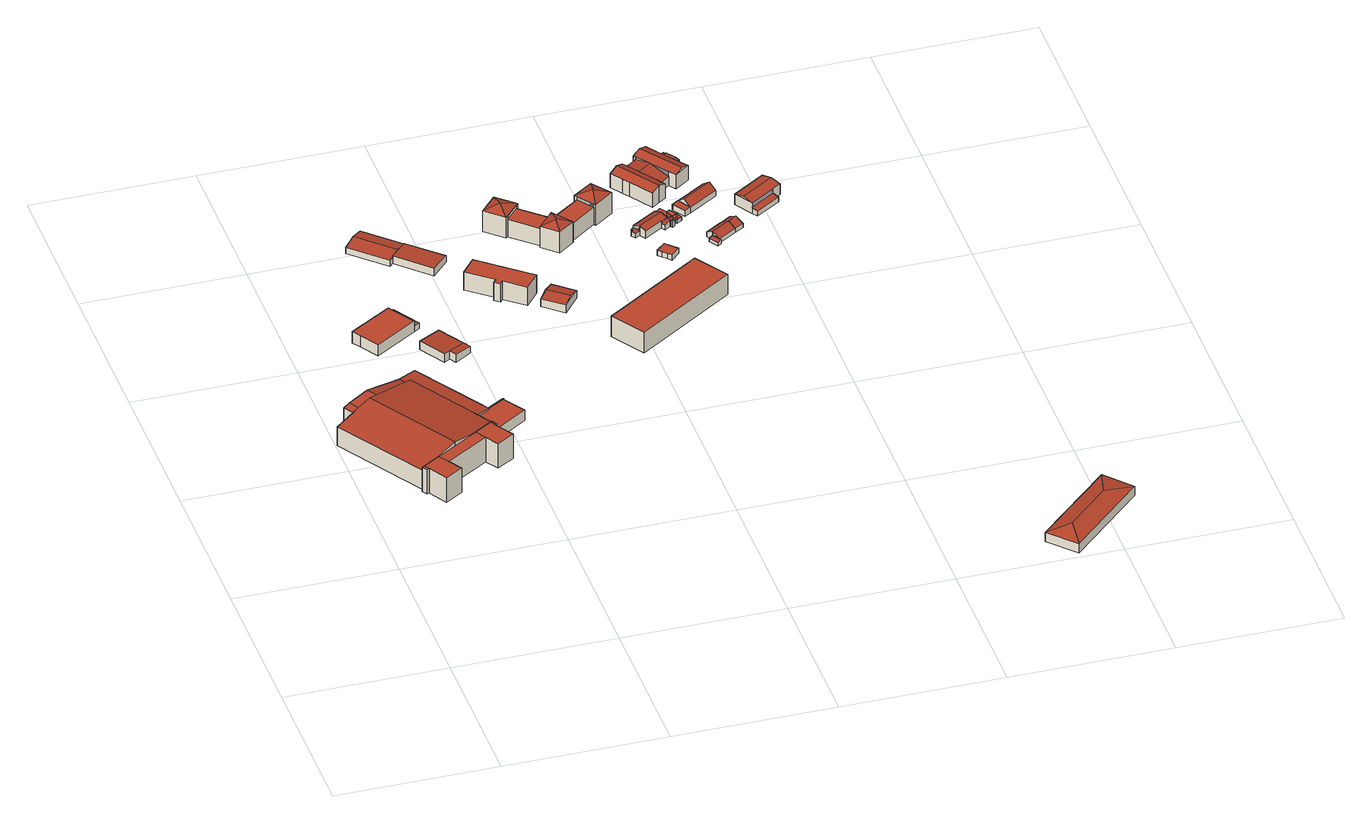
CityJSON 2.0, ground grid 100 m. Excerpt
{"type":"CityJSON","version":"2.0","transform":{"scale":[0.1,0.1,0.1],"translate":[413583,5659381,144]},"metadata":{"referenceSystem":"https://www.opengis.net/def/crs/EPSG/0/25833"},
"CityObjects":{
"building1":{"type":"Building","attributes":{"Gemeindeschluessel":14612000,"Geometrietyp2DReferenz":"3000","function":"31001_2000","roofType":"9999"},"children":["building1-1","building1-2","building1-3"]},
"building1-1":{"type":"BuildingPart","attributes":{"Dachtyp_tdc":"tdcCutGableRoof","Dachneigung":14.9,"QualitaetDacherkennung":26,"Geometrietyp2DReferenz":"3000","measuredHeight":15.93,"roofType":"9999"},"parents":["building1"],"geometry":[{"type":"MultiSurface","lod":"2","boundaries":[[[0,1,2,3]],[[1,4,5,2]],[[1,0,6,7]],[[4,1,7,8]],[[9,4,8,10]],[[8,7,6,11,10]],[[3,2,5,12,13]]],"semantics":{"surfaces":[{"type":"WallSurface"},{"type":"RoofSurface"},{"type":"GroundSurface"}],"values":[0,0,1,0,1,1,2]}}]},
"building1-2":{"type":"BuildingPart","attributes":{"Dachtyp_tdc":"tdcPolyFlatRoof","Dachneigung":5.36,"QualitaetDacherkennung":70,"Geometrietyp2DReferenz":"3000","measuredHeight":8.85,"roofType":"2100"},"parents":["building1"],"geometry":[{"type":"MultiSurface","lod":"2","boundaries":[[[14,15,16,5,4]],[[15,17,18,16]],[[17,19,20,18]],[[19,21,22,20]],[[21,23,24,22]],[[21,19,17,15,14,25,23]],[[24,12,5,16,18,20,22]]],"semantics":{"surfaces":[{"type":"WallSurface"},{"type":"RoofSurface"},{"type":"GroundSurface"}],"values":[0,0,0,0,0,1,2]}}]},
"building1-3":{"type":"BuildingPart","attributes":{"Dachtyp_tdc":"tdcGableRoof","Dachneigung":10.1,"QualitaetDacherkennung":21,"Geometrietyp2DReferenz":"3000","measuredHeight":17.96,"roofType":"3100"},"parents":["building1"],"geometry":[{"type":"MultiSurface","lod":"2","boundaries":[[[26,27,28,29]],[[27,30,31,28]],[[30,32,33,31]],[[32,34,35,33]],[[34,36,37,35]],[[36,38,0,3,37]],[[39,26,29,24,23]],[[40,38,36,34,32]],[[32,30,27,26,39,41,40]],[[29,28,31,33,35,37,3,13,12,24]]],"semantics":{"surfaces":[{"type":"WallSurface"},{"type":"RoofSurface"},{"type":"GroundSurface"}],"values":[0,0,0,0,0,0,0,1,1,2]}}]},
"building2":{"type":"Building","attributes":{"Gemeindeschluessel":14612000,"Geometrietyp2DReferenz":"3000","function":"31001_2000","roofType":"9999"},"children":["building2-1","building2-2","building2-3","building2-4","building2-5"]},
"building2-1":{"type":"BuildingPart","attributes":{"Dachtyp_tdc":"tdcPolyFlatRoof","Dachneigung":0,"QualitaetDacherkennung":61,"Geometrietyp2DReferenz":"3000","measuredHeight":16.92,"roofType":"1000"},"parents":["building2"],"geometry":[{"type":"MultiSurface","lod":"2","boundaries":[[[42,43,44,45]],[[43,46,47,44]],[[46,48,49,47]],[[50,42,45,51]],[[50,48,46,43,42]],[[45,44,47,49,51]]],"semantics":{"surfaces":[{"type":"WallSurface"},{"type":"RoofSurface"},{"type":"GroundSurface"}],"values":[0,0,0,0,1,2]}}]},
"building2-2":{"type":"BuildingPart","attributes":{"Dachtyp_tdc":"tdcPolyFlatRoof","Dachneigung":0,"QualitaetDacherkennung":75,"Geometrietyp2DReferenz":"3000","measuredHeight":16.99,"roofType":"1000"},"parents":["building2"],"geometry":[{"type":"MultiSurface","lod":"2","boundaries":[[[52,53,54,55]],[[56,57,58,59]],[[57,56,52,55]],[[54,53,59,58]]],"semantics":{"surfaces":[{"type":"WallSurface"},{"type":"RoofSurface"},{"type":"GroundSurface"}],"values":[0,0,1,2]}}]},
"building2-3":{"type":"BuildingPart","attributes":{"Dachtyp_tdc":"tdcPolyFlatRoof","Dachneigung":0,"QualitaetDacherkennung":83,"Geometrietyp2DReferenz":"3000","measuredHeight":16.96,"roofType":"1000"},"parents":["building2"],"geometry":[{"type":"MultiSurface","lod":"2","boundaries":[[[60,61,62,63]],[[61,55,54,62]],[[57,64,65,58]],[[60,63,66,67]],[[67,64,57,55,61,60]],[[63,62,54,58,65,66]]],"semantics":{"surfaces":[{"type":"WallSurface"},{"type":"RoofSurface"},{"type":"GroundSurface"}],"values":[0,0,0,0,1,2]}}]},
"building2-4":{"type":"BuildingPart","attributes":{"Dachtyp_tdc":"tdcPolyFlatRoof","Dachneigung":0,"QualitaetDacherkennung":86,"Geometrietyp2DReferenz":"3000","measuredHeight":17,"roofType":"1000"},"parents":["building2"],"geometry":[{"type":"MultiSurface","lod":"2","boundaries":[[[68,69,70,71]],[[69,50,51,70]],[[56,59,49,48]],[[68,71,53,52]],[[52,56,48,50,69,68]],[[71,70,51,49,59,53]]],"semantics":{"surfaces":[{"type":"WallSurface"},{"type":"RoofSurface"},{"type":"GroundSurface"}],"values":[0,0,0,0,1,2]}}]},
"building2-5":{"type":"BuildingPart","attributes":{"Dachtyp_tdc":"tdcPolyFlatRoof","Dachneigung":3.23,"QualitaetDacherkennung":50,"Geometrietyp2DReferenz":"3000","measuredHeight":16.92,"roofType":"2100"},"parents":["building2"],"geometry":[{"type":"MultiSurface","lod":"2","boundaries":[[[64,72,73,65]],[[72,74,75,73]],[[74,67,66,75]],[[67,74,72,64]],[[65,73,75,66]]],"semantics":{"surfaces":[{"type":"WallSurface"},{"type":"RoofSurface"},{"type":"GroundSurface"}],"values":[0,0,0,1,2]}}]},
"building3":{"type":"Building","attributes":{"Dachtyp_tdc":"tdcPolyFlatRoof","Gemeindeschluessel":14612000,"Dachneigung":0,"QualitaetDacherkennung":42,"Geometrietyp2DReferenz":"3000","measuredHeight":7.77,"function":"31001_2000","roofType":"1000"},"geometry":[{"type":"Solid","lod":"2","boundaries":[[[[76,77,78,79]],[[77,80,81,78]],[[80,82,83,81]],[[82,84,85,83]],[[84,86,87,85]],[[86,76,79,87]],[[86,84,82,80,77,76]],[[79,78,81,83,85,87]]]],"semantics":{"surfaces":[{"type":"WallSurface"},{"type":"RoofSurface"},{"type":"GroundSurface"}],"values":[[0,0,0,0,0,0,1,2]]}}]},
"building4":{"type":"Building","attributes":{"Gemeindeschluessel":14612000,"Geometrietyp2DReferenz":"3000","function":"31001_2000","roofType":"9999"},"children":["building4-1","building4-2"]},
"building4-1":{"type":"BuildingPart","attributes":{"Dachtyp_tdc":"tdcFreeFormRoof","Dachneigung":41.58,"QualitaetDacherkennung":9,"Geometrietyp2DReferenz":"3000","measuredHeight":8.05,"roofType":"5000"},"parents":["building4"],"geometry":[{"type":"MultiSurface","lod":"2","boundaries":[[[88,89,90,91]],[[89,92,93,94,90]],[[95,92,89]],[[96,95,89,88]],[[96,88,97]],[[95,96,97,92]],[[98,91,90,94]],[[97,88,91,98,21]]],"semantics":{"surfaces":[{"type":"WallSurface"},{"type":"RoofSurface"},{"type":"GroundSurface"}],"values":[0,0,1,1,1,1,2,0]}}]},
"building4-2":{"type":"BuildingPart","attributes":{"Dachtyp_tdc":"tdcPolyFlatRoof","Dachneigung":0,"QualitaetDacherkennung":32,"Geometrietyp2DReferenz":"3000","measuredHeight":7.36,"roofType":"1000"},"parents":["building4"],"geometry":[{"type":"MultiSurface","lod":"2","boundaries":[[[99,100,101,102]],[[100,103,104,101]],[[103,21,98,104]],[[93,99,102,94]],[[93,21,103,100,99]],[[102,101,104,98,94]]],"semantics":{"surfaces":[{"type":"WallSurface"},{"type":"RoofSurface"},{"type":"GroundSurface"}],"values":[0,0,0,0,1,2]}}]},
"building5":{"type":"Building","attributes":{"Dachtyp_tdc":"tdcPolyFlatRoof","Gemeindeschluessel":14612000,"Dachneigung":0,"QualitaetDacherkennung":39,"Geometrietyp2DReferenz":"3000","measuredHeight":4.13,"function":"31001_2000","roofType":"1000"},"geometry":[{"type":"Solid","lod":"2","boundaries":[[[[105,106,79,107]],[[106,108,85,79]],[[108,109,110,85]],[[109,105,107,110]],[[109,108,106,105]],[[107,79,85,110]]]],"semantics":{"surfaces":[{"type":"WallSurface"},{"type":"RoofSurface"},{"type":"GroundSurface"}],"values":[[0,0,0,0,1,2]]}}]},
"building6":{"type":"Building","attributes":{"Gemeindeschluessel":14612000,"Geometrietyp2DReferenz":"3000","function":"31001_2000","roofType":"9999"},"children":["building6-1","building6-2"]},
"building6-1":{"type":"BuildingPart","attributes":{"Dachtyp_tdc":"tdcPolyFlatRoof","Dachneigung":4.35,"QualitaetDacherkennung":79,"Geometrietyp2DReferenz":"3000","measuredHeight":5.65,"roofType":"2100"},"parents":["building6"],"geometry":[{"type":"MultiSurface","lod":"2","boundaries":[[[111,112,113,114]],[[112,115,116,113]],[[111,114,117,118]],[[118,115,112,111]],[[114,113,116,117]]],"semantics":{"surfaces":[{"type":"WallSurface"},{"type":"RoofSurface"},{"type":"GroundSurface"}],"values":[0,0,0,1,2]}}]},
"building6-2":{"type":"BuildingPart","attributes":{"Dachtyp_tdc":"tdcPolyFlatRoof","Dachneigung":4.36,"QualitaetDacherkennung":69,"Geometrietyp2DReferenz":"3000","measuredHeight":5.96,"roofType":"2100"},"parents":["building6"],"geometry":[{"type":"MultiSurface","lod":"2","boundaries":[[[119,120,121,122]],[[120,118,117,121]],[[115,123,124,116]],[[123,119,122,124]],[[123,115,118,120,119]],[[122,121,117,116,124]]],"semantics":{"surfaces":[{"type":"WallSurface"},{"type":"RoofSurface"},{"type":"GroundSurface"}],"values":[0,0,0,0,1,2]}}]},
"building7":{"type":"Building","attributes":{"Gemeindeschluessel":14612000,"Geometrietyp2DReferenz":"3000","function":"31001_2000","roofType":"9999"},"children":["building7-1","building7-2"]},
"building7-1":{"type":"BuildingPart","attributes":{"Dachtyp_tdc":"tdcPolyFlatRoof","Dachneigung":2.94,"QualitaetDacherkennung":57,"Geometrietyp2DReferenz":"3000","measuredHeight":5.37,"roofType":"2100"},"parents":["building7"],"geometry":[{"type":"MultiSurface","lod":"2","boundaries":[[[125,126,127,128]],[[126,129,130,131,132,127]],[[133,125,128,134,135,136]],[[133,137,138,129,126,125]],[[128,127,132,134]]],"semantics":{"surfaces":[{"type":"WallSurface"},{"type":"RoofSurface"},{"type":"GroundSurface"}],"values":[0,0,0,1,2]}}]},
"building7-2":{"type":"BuildingPart","attributes":{"Dachtyp_tdc":"tdcGableRoof","Dachneigung":10.06,"QualitaetDacherkennung":58,"Geometrietyp2DReferenz":"3000","measuredHeight":5.78,"roofType":"3100"},"parents":["building7"],"geometry":[{"type":"MultiSurface","lod":"2","boundaries":[[[131,139,140,132]],[[139,141,142,140]],[[141,143,144,142]],[[143,135,134,144]],[[145,146,147,137,136]],[[139,130,138,147,146,141]],[[131,130,139]],[[143,145,136,135]],[[141,146,145,143]],[[134,132,140,142,144]]],"semantics":{"surfaces":[{"type":"WallSurface"},{"type":"RoofSurface"},{"type":"GroundSurface"}],"values":[0,0,0,0,1,1,0,0,0,2]}}]},
"building8":{"type":"Building","attributes":{"Dachtyp_tdc":"tdcPolyFlatRoof","Gemeindeschluessel":14612000,"Dachneigung":0,"QualitaetDacherkennung":70,"Geometrietyp2DReferenz":"3000","measuredHeight":12.61,"function":"31001_2000","roofType":"1000"},"geometry":[{"type":"Solid","lod":"2","boundaries":[[[[148,149,150,151]],[[149,152,153,150]],[[152,154,155,153]],[[154,156,157,155]],[[156,158,159,157]],[[158,160,161,159]],[[160,162,163,161]],[[162,164,165,163]],[[164,148,151,165]],[[164,162,160,158,156,154,152,149,148]],[[151,150,153,155,157,159,161,163,165]]]],"semantics":{"surfaces":[{"type":"WallSurface"},{"type":"RoofSurface"},{"type":"GroundSurface"}],"values":[[0,0,0,0,0,0,0,0,0,1,2]]}}]},
"building9":{"type":"Building","attributes":{"Dachtyp_tdc":"tdcGableRoof","Gemeindeschluessel":14612000,"Dachneigung":10.01,"QualitaetDacherkennung":86,"Geometrietyp2DReferenz":"3000","measuredHeight":6.74,"function":"31001_2000","roofType":"3100"},"geometry":[{"type":"Solid","lod":"2","boundaries":[[[[166,167,168,169]],[[167,170,171,168]],[[170,172,173,171]],[[172,166,169,173]],[[170,167,174]],[[166,172,175]],[[167,166,175,174]],[[172,170,174,175]],[[169,168,171,173]]]],"semantics":{"surfaces":[{"type":"WallSurface"},{"type":"RoofSurface"},{"type":"GroundSurface"}],"values":[[0,0,0,0,0,0,1,1,2]]}}]},
"building10":{"type":"Building","attributes":{"Gemeindeschluessel":14612000,"Geometrietyp2DReferenz":"3000","function":"31001_9998","roofType":"9999"},"children":["building10-1","building10-2","building10-3","building10-4","building10-5"]},
"building10-1":{"type":"BuildingPart","attributes":{"Dachtyp_tdc":"tdcTentRoof","Dachneigung":23.01,"QualitaetDacherkennung":78,"Geometrietyp2DReferenz":"3000","measuredHeight":17.53,"roofType":"3500"},"parents":["building10"],"geometry":[{"type":"MultiSurface","lod":"2","boundaries":[[[176,177,178,179]],[[177,180,181,178]],[[180,182,183,184,181]],[[185,186,187,188,189]],[[186,176,179,187]],[[176,186,190]],[[177,176,190]],[[180,177,190]],[[186,185,182,180,190]],[[179,178,181,184,188,187]]],"semantics":{"surfaces":[{"type":"WallSurface"},{"type":"RoofSurface"},{"type":"GroundSurface"}],"values":[0,0,0,0,0,1,1,1,1,2]}}]},
"building10-2":{"type":"BuildingPart","attributes":{"Dachtyp_tdc":"tdcTentRoof","Dachneigung":22.94,"QualitaetDacherkennung":79,"Geometrietyp2DReferenz":"3000","measuredHeight":17.54,"roofType":"3500"},"parents":["building10"],"geometry":[{"type":"MultiSurface","lod":"2","boundaries":[[[191,192,193,194]],[[192,195,196,197,193]],[[198,199,200,201,202]],[[199,203,204,200]],[[203,191,194,204]],[[205,191,206]],[[207,205,206,208,209]],[[203,208,206]],[[195,207,209,198]],[[198,209,208,199]],[[199,208,203]],[[192,205,207,195]],[[191,205,192]],[[194,193,197,201,200,204]],[[191,203,206]]],"semantics":{"surfaces":[{"type":"WallSurface"},{"type":"RoofSurface"},{"type":"GroundSurface"}],"values":[0,0,0,0,0,1,1,1,0,0,0,0,0,2,1]}}]},
"building10-3":{"type":"BuildingPart","attributes":{"Dachtyp_tdc":"tdcPolyFlatRoof","Dachneigung":0,"QualitaetDacherkennung":72,"Geometrietyp2DReferenz":"3000","measuredHeight":11.89,"roofType":"1000"},"parents":["building10"],"geometry":[{"type":"MultiSurface","lod":"2","boundaries":[[[196,210,211,197]],[[210,212,213,211]],[[214,202,201,215]],[[202,214,212,210,196]],[[197,211,213,215,201]]],"semantics":{"surfaces":[{"type":"WallSurface"},{"type":"RoofSurface"},{"type":"GroundSurface"}],"values":[0,0,0,1,2]}}]},
"building10-4":{"type":"BuildingPart","attributes":{"Dachtyp_tdc":"tdcFreeFormRoof","Dachneigung":22.66,"QualitaetDacherkennung":72,"Geometrietyp2DReferenz":"3000","measuredHeight":17.31,"roofType":"5000"},"parents":["building10"],"geometry":[{"type":"MultiSurface","lod":"2","boundaries":[[[216,217,211,213,212]],[[217,218,219,211]],[[218,220,221,219]],[[220,222,221]],[[223,224,225]],[[223,226,227,224]],[[226,228,229,227]],[[228,230,231,229]],[[230,232,215,231]],[[232,214,215]],[[230,228,233]],[[228,226,234,233]],[[226,223,220,218,234]],[[218,217,216,232,230,233,234]],[[213,211,219,221,224,227,229,231,215]]],"semantics":{"surfaces":[{"type":"WallSurface"},{"type":"RoofSurface"},{"type":"GroundSurface"}],"values":[0,0,0,0,0,0,0,0,0,0,1,1,1,1,2]}}]},
"building10-5":{"type":"BuildingPart","attributes":{"Dachtyp_tdc":"tdcPolyFlatRoof","Dachneigung":0,"QualitaetDacherkennung":65,"Geometrietyp2DReferenz":"3000","measuredHeight":11.88,"roofType":"1000"},"parents":["building10"],"geometry":[{"type":"MultiSurface","lod":"2","boundaries":[[[222,189,188,221]],[[183,225,224,184]],[[225,183,189,222]],[[221,188,184,224]]],"semantics":{"surfaces":[{"type":"WallSurface"},{"type":"RoofSurface"},{"type":"GroundSurface"}],"values":[0,0,1,2]}}]},
"building11":{"type":"Building","attributes":{"Gemeindeschluessel":14612000,"Geometrietyp2DReferenz":"3000","function":"31001_2000","roofType":"9999"},"children":["building11-1","building11-2"]},
"building11-1":{"type":"BuildingPart","attributes":{"Dachtyp_tdc":"tdcHipAndGableRoof","Dachneigung":14.13,"QualitaetDacherkennung":20,"Geometrietyp2DReferenz":"3000","measuredHeight":3.03,"roofType":"5000"},"parents":["building11"],"geometry":[{"type":"MultiSurface","lod":"2","boundaries":[[[235,236,237,238]],[[236,239,240,237]],[[239,241,242,240]],[[239,236,243]],[[236,235,244,243]],[[244,241,239,243]],[[245,238,237,240,242]]],"semantics":{"surfaces":[{"type":"WallSurface"},{"type":"RoofSurface"},{"type":"GroundSurface"}],"values":[0,0,0,1,1,1,2]}}]},
"building11-2":{"type":"BuildingPart","attributes":{"Dachtyp_tdc":"tdcPolyFlatRoof","Dachneigung":0,"QualitaetDacherkennung":27,"Geometrietyp2DReferenz":"3000","measuredHeight":14.25,"roofType":"1000"},"parents":["building11"],"geometry":[{"type":"MultiSurface","lod":"2","boundaries":[[[246,247,248,249]],[[247,250,251,248]],[[250,252,238,251]],[[252,235,238]],[[253,242,241]],[[253,254,255,242]],[[254,256,257,255]],[[256,246,249,257]],[[256,254,253,252,250,247,246]],[[249,248,251,238,245,242,255,257]]],"semantics":{"surfaces":[{"type":"WallSurface"},{"type":"RoofSurface"},{"type":"GroundSurface"}],"values":[0,0,0,0,0,0,0,0,1,2]}}]},
"building12":{"type":"Building","attributes":{"Dachtyp_tdc":"tdcPolyFlatRoof","Gemeindeschluessel":14612000,"Dachneigung":0,"QualitaetDacherkennung":77,"Geometrietyp2DReferenz":"3000","measuredHeight":3.69,"function":"31001_2000","roofType":"1000"},"geometry":[{"type":"Solid","lod":"2","boundaries":[[[[258,259,260,261]],[[259,262,263,260]],[[262,264,265,263]],[[264,266,267,265]],[[266,268,269,267]],[[268,258,261,269]],[[268,266,264,262,259,258]],[[261,260,263,265,267,269]]]],"semantics":{"surfaces":[{"type":"WallSurface"},{"type":"RoofSurface"},{"type":"GroundSurface"}],"values":[[0,0,0,0,0,0,1,2]]}}]},
"building13":{"type":"Building","attributes":{"Gemeindeschluessel":14612000,"Geometrietyp2DReferenz":"3000","function":"31001_9998","roofType":"9999"},"children":["building13-1","building13-2","building13-3"]},
"building13-1":{"type":"BuildingPart","attributes":{"Dachtyp_tdc":"tdcGableRoof","Dachneigung":12.28,"QualitaetDacherkennung":59,"Geometrietyp2DReferenz":"3000","measuredHeight":4.39,"roofType":"3100"},"parents":["building13"],"geometry":[{"type":"MultiSurface","lod":"2","boundaries":[[[270,271,272,273]],[[271,274,275,272]],[[274,276,277,275]],[[276,278,279,277]],[[278,280,281,279]],[[280,282,283,281]],[[282,284,285,283]],[[284,286,287,285]],[[286,288,289,287]],[[282,280,278,276,274,271,270]],[[270,288,286,284,282]],[[289,273,272,275,277,279,281,283,285,287]]],"semantics":{"surfaces":[{"type":"WallSurface"},{"type":"RoofSurface"},{"type":"GroundSurface"}],"values":[0,0,0,0,0,0,0,0,0,1,1,2]}}]},
"building13-2":{"type":"BuildingPart","attributes":{"Dachtyp_tdc":"tdcGableRoof","Dachneigung":20.06,"QualitaetDacherkennung":81,"Geometrietyp2DReferenz":"3000","measuredHeight":6.46,"roofType":"3100"},"parents":["building13"],"geometry":[{"type":"MultiSurface","lod":"2","boundaries":[[[290,291,292,289]],[[291,293,294,292]],[[293,295,296,297,294]],[[298,299,300,301,302]],[[299,303,304,300]],[[303,305,273,304]],[[306,290,289,288]],[[303,299,298,295]],[[295,293,291,290,306,305,303]],[[292,294,297,301,300,304,273,289]]],"semantics":{"surfaces":[{"type":"WallSurface"},{"type":"RoofSurface"},{"type":"GroundSurface"}],"values":[0,0,0,0,0,0,0,1,1,2]}}]},
"building13-3":{"type":"BuildingPart","attributes":{"Dachtyp_tdc":"tdcPolyFlatRoof","Dachneigung":4.46,"QualitaetDacherkennung":46,"Geometrietyp2DReferenz":"3000","measuredHeight":3.25,"roofType":"2100"},"parents":["building13"],"geometry":[{"type":"MultiSurface","lod":"2","boundaries":[[[307,308,309,310]],[[308,311,312,309]],[[311,313,314,312]],[[313,315,316,314]],[[315,317,318,316]],[[317,319,320,318]],[[319,321,322,320]],[[321,323,324,322]],[[323,302,301,324]],[[325,307,310,294]],[[325,296,302,323,321,319,317,315,313,311,308,307]],[[310,309,312,314,316,318,320,322,324,301,297,294]]],"semantics":{"surfaces":[{"type":"WallSurface"},{"type":"RoofSurface"},{"type":"GroundSurface"}],"values":[0,0,0,0,0,0,0,0,0,0,1,2]}}]},
"building14":{"type":"Building","attributes":{"Dachtyp_tdc":"tdcFreeFormRoof","Gemeindeschluessel":14612000,"Dachneigung":56.46,"QualitaetDacherkennung":8,"Geometrietyp2DReferenz":"3000","measuredHeight":6.13,"function":"31001_9998","roofType":"5000"},"geometry":[{"type":"Solid","lod":"2","boundaries":[[[[326,327,328,329]],[[327,271,330,328]],[[271,331,332,330]],[[331,333,334,332]],[[333,335,336,334]],[[335,326,329,336]],[[337,335,333]],[[338,337,333,331]],[[339,338,331,271]],[[339,271,327]],[[337,326,335]],[[338,326,337]],[[339,326,338]],[[326,339,327]],[[329,328,330,332,334,336]]]],"semantics":{"surfaces":[{"type":"WallSurface"},{"type":"RoofSurface"},{"type":"GroundSurface"}],"values":[[0,0,0,0,0,0,1,1,1,1,1,1,1,1,2]]}}]},
"building15":{"type":"Building","attributes":{"Dachtyp_tdc":"tdcFreeFormRoof","Gemeindeschluessel":14612000,"Dachneigung":50.51,"QualitaetDacherkennung":15,"Geometrietyp2DReferenz":"3000","measuredHeight":4.8,"function":"31001_9998","roofType":"5000"},"geometry":[{"type":"Solid","lod":"2","boundaries":[[[[340,341,342,343]],[[341,344,345,342]],[[344,346,347,345]],[[346,348,349,347]],[[348,350,351,349]],[[350,352,353,351]],[[352,340,343,353]],[[340,354,355]],[[352,354,340]],[[354,352,350]],[[354,350,348]],[[356,357,355,354,348,346]],[[356,346,344]],[[357,356,344,341]],[[355,357,341,340]],[[343,342,345,347,349,351,353]]]],"semantics":{"surfaces":[{"type":"WallSurface"},{"type":"RoofSurface"},{"type":"GroundSurface"}],"values":[[0,0,0,0,0,0,0,1,1,1,1,1,1,1,1,2]]}}]},
"building16":{"type":"Building","attributes":{"Dachtyp_tdc":"tdcPolyFlatRoof","Gemeindeschluessel":14612000,"Dachneigung":13.98,"QualitaetDacherkennung":67,"Geometrietyp2DReferenz":"3000","measuredHeight":3,"function":"31001_9998","roofType":"2100"},"geometry":[{"type":"Solid","lod":"2","boundaries":[[[[358,359,360,361]],[[359,362,363,360]],[[362,364,365,363]],[[364,366,367,365]],[[366,358,361,367]],[[366,364,362,359,358]],[[361,360,363,365,367]]]],"semantics":{"surfaces":[{"type":"WallSurface"},{"type":"RoofSurface"},{"type":"GroundSurface"}],"values":[[0,0,0,0,0,1,2]]}}]},
"building17":{"type":"Building","attributes":{"name":"Akademie Deutsches Bäckerhandwerk Sachsen","Gemeindeschluessel":14612000,"Geometrietyp2DReferenz":"3000","function":"31001_3021","roofType":"9999"},"children":["building17-1","building17-2","building17-3","building17-4","building17-5"]},
"building17-1":{"type":"BuildingPart","attributes":{"Dachtyp_tdc":"tdcGableRoof","Dachneigung":16.55,"QualitaetDacherkennung":21,"Geometrietyp2DReferenz":"3000","measuredHeight":9.88,"roofType":"3100"},"parents":["building17"],"geometry":[{"type":"MultiSurface","lod":"2","boundaries":[[[368,369,370,371,372]],[[369,373,374,370]],[[375,376,377,378]],[[375,379,380,381,376]],[[382,381,380,383,384,385,386]],[[387,382,386,368]],[[368,386,385,369]],[[369,385,384,373]],[[377,388,389,371,370,374,378]]],"semantics":{"surfaces":[{"type":"WallSurface"},{"type":"RoofSurface"},{"type":"GroundSurface"}],"values":[0,0,0,1,1,0,0,0,2]}}]},
"building17-2":{"type":"BuildingPart","attributes":{"Dachtyp_tdc":"tdcGableRoof","Dachneigung":20.11,"QualitaetDacherkennung":86,"Geometrietyp2DReferenz":"3000","measuredHeight":11.91,"roofType":"3100"},"parents":["building17"],"geometry":[{"type":"MultiSurface","lod":"2","boundaries":[[[390,391,377,376]],[[391,392,393,377]],[[392,394,395,393]],[[394,396,397,395]],[[396,398,399,397]],[[398,400,401,399]],[[400,402,403,401]],[[402,404,405,403]],[[404,406,407,405]],[[406,408,388,407]],[[408,382,387,388]],[[404,402,400,398,396,394]],[[394,392,391,390,408,406,404]],[[377,393,395,397,399,401,403,405,407,388]]],"semantics":{"surfaces":[{"type":"WallSurface"},{"type":"RoofSurface"},{"type":"GroundSurface"}],"values":[0,0,0,0,0,0,0,0,0,0,0,1,1,2]}}]},
"building17-3":{"type":"BuildingPart","attributes":{"Dachtyp_tdc":"tdcGableRoof","Dachneigung":19.9,"QualitaetDacherkennung":88,"Geometrietyp2DReferenz":"3000","measuredHeight":11.94,"roofType":"3100"},"parents":["building17"],"geometry":[{"type":"MultiSurface","lod":"2","boundaries":[[[409,410,411]],[[409,412,413,410]],[[412,414,415,413]],[[414,416,375,378,415]],[[417,418,419,374,373,384]],[[418,420,421,419]],[[420,422,423,421]],[[422,424,425,423]],[[424,426,425]],[[424,422,427,428,412,409]],[[416,414,428,427,420,418,417,383,379]],[[412,428,414]],[[420,427,422]],[[410,413,415,378,374,419,421,423,425]]],"semantics":{"surfaces":[{"type":"WallSurface"},{"type":"RoofSurface"},{"type":"GroundSurface"}],"values":[0,0,0,0,0,0,0,0,0,1,1,0,0,2]}}]},
"building17-4":{"type":"BuildingPart","attributes":{"Dachtyp_tdc":"tdcPolyFlatRoof","Dachneigung":10.43,"QualitaetDacherkennung":43,"Geometrietyp2DReferenz":"3000","measuredHeight":5.79,"roofType":"2100"},"parents":["building17"],"geometry":[{"type":"MultiSurface","lod":"2","boundaries":[[[429,430,431,389]],[[430,432,433,431]],[[432,434,435,433]],[[434,436,437,435]],[[436,438,439,437]],[[438,440,441,439]],[[440,442,443,441]],[[442,372,371,443]],[[444,372,442,440,438,436,434,432,430,429]],[[431,433,435,437,439,441,443,371,445,389]]],"semantics":{"surfaces":[{"type":"WallSurface"},{"type":"RoofSurface"},{"type":"GroundSurface"}],"values":[0,0,0,0,0,0,0,0,1,2]}}]},
"building17-5":{"type":"BuildingPart","attributes":{"Dachtyp_tdc":"tdcCutGableRoof","Dachneigung":0.279,"QualitaetDacherkennung":45,"Geometrietyp2DReferenz":"3000","measuredHeight":7.03,"roofType":"9999"},"parents":["building17"],"geometry":[{"type":"MultiSurface","lod":"2","boundaries":[[[426,446,447,425]],[[446,448,449,447]],[[448,411,410,449]],[[446,426,450,451]],[[448,446,451,452]],[[411,448,452,453]],[[452,451,450,453]],[[425,447,449,410]]],"semantics":{"surfaces":[{"type":"WallSurface"},{"type":"RoofSurface"},{"type":"GroundSurface"}],"values":[0,0,0,1,0,1,1,2]}}]},
"building18":{"type":"Building","attributes":{"Dachtyp_tdc":"tdcPolyFlatRoof","Gemeindeschluessel":14612000,"Dachneigung":7.21,"QualitaetDacherkennung":60,"Geometrietyp2DReferenz":"3000","measuredHeight":4.2,"function":"31001_9998","roofType":"2100"},"geometry":[{"type":"Solid","lod":"2","boundaries":[[[[454,455,456,457]],[[455,458,459,456]],[[458,460,461,459]],[[460,454,457,461]],[[460,458,455,454]],[[457,456,459,461]]]],"semantics":{"surfaces":[{"type":"WallSurface"},{"type":"RoofSurface"},{"type":"GroundSurface"}],"values":[[0,0,0,0,1,2]]}}]},
"building19":{"type":"Building","attributes":{"Dachtyp_tdc":"tdcGableRoof","Gemeindeschluessel":14612000,"Dachneigung":28.96,"QualitaetDacherkennung":80,"Geometrietyp2DReferenz":"3000","measuredHeight":5.77,"function":"31001_9998","roofType":"3100"},"geometry":[{"type":"Solid","lod":"2","boundaries":[[[[462,463,360,464]],[[463,465,466,360]],[[465,467,468,466]],[[467,469,470,468]],[[469,471,472,470]],[[471,473,474,472]],[[473,475,363,474]],[[475,462,464,363]],[[471,469,467,465,463,462]],[[462,475,473,471]],[[464,360,466,468,470,472,474,363]]]],"semantics":{"surfaces":[{"type":"WallSurface"},{"type":"RoofSurface"},{"type":"GroundSurface"}],"values":[[0,0,0,0,0,0,0,0,1,1,2]]}}]},
"building20":{"type":"Building","attributes":{"Dachtyp_tdc":"tdcFreeFormRoof","Gemeindeschluessel":14612000,"Dachneigung":36.94,"QualitaetDacherkennung":89,"Geometrietyp2DReferenz":"3000","measuredHeight":7.37,"function":"31001_9998","roofType":"5000"},"geometry":[{"type":"Solid","lod":"2","boundaries":[[[[476,477,478,479]],[[477,480,481,478]],[[480,482,483,481]],[[482,484,485,483]],[[484,476,479,485]],[[477,476,486,487,480]],[[487,486,484,482]],[[476,484,486]],[[482,480,487]],[[479,478,481,483,485]]]],"semantics":{"surfaces":[{"type":"WallSurface"},{"type":"RoofSurface"},{"type":"GroundSurface"}],"values":[[0,0,0,0,0,1,1,0,0,2]]}}]},
"building21":{"type":"Building","attributes":{"Dachtyp_tdc":"tdcGableRoof","Gemeindeschluessel":14612000,"Dachneigung":28.77,"QualitaetDacherkennung":84,"Geometrietyp2DReferenz":"3000","measuredHeight":5.84,"function":"31001_9998","roofType":"3100"},"geometry":[{"type":"Solid","lod":"2","boundaries":[[[[470,488,489,474]],[[469,490,488,470]],[[490,491,489,488]],[[491,473,474,489]],[[473,469,470,474]],[[491,490,492]],[[469,473,493]],[[490,469,493,492]],[[473,491,492,493]]]],"semantics":{"surfaces":[{"type":"GroundSurface"},{"type":"WallSurface"},{"type":"RoofSurface"}],"values":[[0,1,1,1,1,1,1,2,2]]}}]},
"building22":{"type":"Building","attributes":{"name":"Graf-Stauffenberg-Kaserne","Dachtyp_tdc":"tdcHipRoof","Gemeindeschluessel":14612000,"Dachneigung":15.04,"QualitaetDacherkennung":82,"Geometrietyp2DReferenz":"3000","measuredHeight":9.24,"function":"31001_3073","roofType":"3200"},"geometry":[{"type":"Solid","lod":"2","boundaries":[[[[494,495,496,497]],[[495,498,499,496]],[[498,500,501,499]],[[500,494,497,501]],[[498,495,502]],[[494,500,503]],[[495,494,503,502]],[[500,498,502,503]],[[497,496,499,501]]]],"semantics":{"surfaces":[{"type":"WallSurface"},{"type":"RoofSurface"},{"type":"GroundSurface"}],"values":[[0,0,0,0,1,1,1,1,2]]}}]},
"building23":{"type":"Building","attributes":{"Gemeindeschluessel":14612000,"Geometrietyp2DReferenz":"3000","function":"31001_2000","roofType":"9999"},"children":["building23-1","building23-2"]},
"building23-1":{"type":"BuildingPart","attributes":{"Dachtyp_tdc":"tdcGableRoof","Dachneigung":12.06,"QualitaetDacherkennung":78,"Geometrietyp2DReferenz":"3000","measuredHeight":8.8,"roofType":"3100"},"parents":["building23"],"geometry":[{"type":"MultiSurface","lod":"2","boundaries":[[[504,505,506,507,508]],[[505,509,510,506]],[[509,511,512,510]],[[511,513,514,515,512]],[[513,511,516,517,504]],[[505,517,516,509]],[[504,517,505]],[[509,516,511]],[[515,507,506,510,512]]],"semantics":{"surfaces":[{"type":"WallSurface"},{"type":"RoofSurface"},{"type":"GroundSurface"}],"values":[0,0,0,0,1,1,0,0,2]}}]},
"building23-2":{"type":"BuildingPart","attributes":{"Dachtyp_tdc":"tdcPolyFlatRoof","Dachneigung":12.08,"QualitaetDacherkennung":66,"Geometrietyp2DReferenz":"3000","measuredHeight":4.27,"roofType":"2100"},"parents":["building23"],"geometry":[{"type":"MultiSurface","lod":"2","boundaries":[[[518,508,507,519]],[[514,520,521,515]],[[520,518,519,521]],[[520,514,508,518]],[[519,507,515,521]]],"semantics":{"surfaces":[{"type":"WallSurface"},{"type":"RoofSurface"},{"type":"GroundSurface"}],"values":[0,0,0,1,2]}}]}
},
"vertices":[
[129,2317,165],[87,2384,165],[87,2384,21],[129,2317,21],[493,2639,107],[493,2639,21],[169,2342,175],[126,2409,175],[259,2493,180],[536,2571,107],[302,2425,180],[240,2386,178],[536,2571,21],[240,2386,21],
[493,2639,109],[605,2709,97],[605,2709,21],[869,2286,97],[869,2286,21],[902,2234,97],[902,2234,21],[904,2230,97],[904,2230,21],[792,2160,109],[792,2160,21],[536,2571,109],
[878,2023,138],[878,2022,138],[878,2022,21],[878,2023,21],[850,2005,144],[850,2005,21],[582,1838,201],[582,1838,21],[345,1690,151],[345,1690,21],[3,2238,151],[3,2238,21],[129,2317,177],[792,2160,138],[240,2386,201],[536,2571,138],
[363,1656,176],[342,1689,176],[342,1689,6],[363,1656,6],[345,1690,176],[345,1690,6],[355,1696,176],[355,1696,6],[375,1664,176],[375,1664,6],
[505,1696,176],[505,1696,6],[772,1862,6],[772,1862,176],[463,1764,176],[730,1930,176],[730,1930,6],[463,1764,6],
[930,1849,176],[822,1782,176],[822,1782,6],[930,1849,6],[838,1997,176],[838,1997,6],[858,1965,6],[858,1965,176],
[555,1616,176],[446,1548,176],[446,1548,6],[555,1616,6],
[850,2005,175],[850,2005,6],[870,1972,175],[870,1972,6],
[739,3166,100],[478,3002,100],[478,3002,22],[739,3166,22],[407,3115,100],[407,3115,22],[374,3168,100],[374,3168,22],[636,3331,100],[636,3331,22],[735,3173,100],[735,3173,22],
[902,2234,101],[1004,2299,101],[1004,2299,23],[902,2234,23],[1007,2294,101],[1007,2294,97],[1007,2294,23],[1004,2295,104],[905,2233,103],[904,2230,101],[904,2230,23],
[1091,2159,97],[878,2023,97],[878,2023,23],[1091,2159,23],[792,2160,97],[792,2160,23],
[778,3190,63],[739,3166,63],[778,3190,22],[636,3331,63],[674,3355,63],[674,3355,22],
[987,2879,69],[884,2815,78],[884,2815,22],[987,2879,22],[856,2856,78],[856,2856,22],[960,2922,22],[960,2922,69],
[720,2994,81],[860,3081,69],[860,3081,22],[720,2994,22],[820,2834,81],[820,2834,22],
[1103,3741,86],[1000,3632,94],[1000,3632,40],[1103,3741,40],[808,3815,94],[808,3815,87],[808,3815,81],[808,3815,40],[910,3924,86],[910,3924,40],[910,3924,81],[910,3924,82],[890,3902,87],[828,3837,92],
[787,3793,81],[787,3793,40],[582,3988,81],[582,3988,40],[706,4118,81],[706,4118,40],[706,4118,82],[646,4055,98],[850,3861,98],
[1123,3460,161],[1206,3562,161],[1206,3562,35],[1123,3460,35],[1451,3362,161],[1451,3362,35],[1510,3314,161],[1510,3314,35],[1427,3212,161],[1427,3212,35],[1307,3310,161],[1307,3310,35],[1289,3287,161],[1289,3287,35],[1256,3313,161],[1256,3313,35],[1275,3336,161],[1275,3336,35],
[1610,3062,102],[1489,3161,102],[1489,3161,48],[1610,3062,48],[1587,3281,102],[1587,3281,48],[1708,3182,102],[1708,3182,48],[1538,3221,116],[1659,3122,116],
[2047,4030,197],[2135,3908,197],[2135,3908,53],[2047,4030,53],[2013,3821,197],[2013,3821,53],[2005,3832,197],[2005,3832,172],[2005,3832,53],[1934,3931,197],[1925,3943,197],[1925,3943,53],[1934,3931,53],[1934,3931,172],[2030,3925,228],
[1482,4061,196],[1594,3961,196],[1594,3961,53],[1482,4061,53],[1584,3950,196],[1584,3950,172],[1584,3950,53],[1503,3860,196],[1493,3850,196],[1493,3850,53],[1503,3860,53],[1503,3860,172],[1382,3951,196],[1382,3951,53],[1594,3961,197],[1488,3955,228],[1584,3950,197],[1493,3850,197],[1503,3860,197],
[1740,3809,172],[1740,3809,53],[1741,3809,172],[1741,3809,53],[1659,3718,172],[1659,3718,53],
[1741,3809,197],[1740,3809,197],[1752,3822,197],[1752,3822,53],[1762,3808,197],[1762,3808,53],[1762,3808,172],[1834,3709,197],[1834,3709,53],[1834,3709,172],[1842,3697,197],[1842,3697,53],[1741,3625,197],[1741,3625,53],[1650,3708,197],[1650,3708,53],[1659,3718,197],[1746,3713,226],[1751,3718,226],
[2368,3147,67],[2356,3166,67],[2356,3166,48],[2368,3147,48],[2382,3183,73],[2382,3183,48],[2394,3164,73],[2394,3164,48],[2369,3163,78],[2376,3152,78],[2376,3152,48],
[1922,2562,190],[1788,2767,190],[1788,2767,48],[1922,2562,48],[2019,2918,190],[2019,2918,48],[2368,3147,190],[2394,3164,190],[2405,3171,190],[2405,3171,48],[2539,2967,190],[2539,2967,48],
[2311,3400,85],[2289,3423,85],[2289,3423,48],[2311,3400,48],[2267,3446,85],[2267,3446,48],[2323,3499,85],[2323,3499,48],[2388,3430,85],[2388,3430,48],[2333,3377,85],[2333,3377,48],
[2404,3712,99],[2436,3732,90],[2436,3732,55],[2404,3712,55],[2452,3707,90],[2452,3707,55],[2434,3696,95],[2434,3696,55],[2442,3683,95],[2442,3683,55],[2428,3674,99],[2428,3674,55],[2420,3687,99],[2420,3687,55],[2416,3685,98],[2416,3685,55],[2378,3661,88],[2378,3661,55],[2362,3686,88],[2362,3686,55],
[2362,3686,103],[2248,3614,104],[2248,3614,55],[2225,3652,120],[2225,3652,55],[2224,3652,120],[2224,3652,88],[2224,3652,55],[2199,3693,102],[2354,3792,102],[2354,3792,55],[2199,3693,55],[2199,3693,88],[2380,3750,120],[2380,3750,55],[2404,3712,103],[2362,3686,104],
[2196,3634,85],[2178,3662,85],[2178,3662,55],[2196,3634,55],[2183,3666,86],[2183,3666,55],[2190,3670,86],[2190,3670,55],[2188,3674,86],[2188,3674,55],[2185,3677,86],[2185,3677,55],[2183,3680,86],[2183,3680,55],[2182,3683,86],[2182,3683,55],[2198,3693,88],[2198,3693,55],[2225,3652,88],
[2411,3778,90],[2439,3734,90],[2439,3734,59],[2411,3778,59],[2436,3732,59],[2404,3712,90],[2404,3712,59],[2354,3792,90],[2354,3792,59],[2388,3813,90],[2388,3813,59],[2382,3785,121],[2411,3740,121],[2435,3735,94],
[2436,3732,84],[2439,3734,84],[2439,3734,60],[2436,3732,60],[2411,3778,84],[2411,3778,60],[2441,3798,84],[2441,3798,60],[2492,3718,84],[2492,3718,60],[2459,3697,84],[2459,3697,60],[2452,3707,84],[2452,3707,60],[2465,3724,108],[2463,3727,108],[2436,3773,106],[2464,3729,106],
[2581,3468,87],[2605,3484,94],[2605,3484,64],[2581,3468,64],[2635,3437,94],[2635,3437,64],[2640,3428,94],[2640,3428,64],[2616,3412,87],[2616,3412,64],
[2359,4241,117],[2360,4241,117],[2360,4241,57],[2359,4241,57],[2359,4241,115],[2382,4257,117],[2382,4257,57],[2520,4066,117],[2433,4003,117],[2433,4003,57],[2520,4066,57],[2444,4173,156],[2443,4173,156],[2358,4112,156],[2299,4198,137],[2443,4174,156],[2382,4257,137],[2360,4241,137],[2359,4241,137],[2299,4198,117],[2299,4198,57],[2303,4200,57],
[2433,4003,157],[2433,4003,158],[2467,3954,157],[2467,3954,57],[2422,3923,176],[2422,3923,57],[2372,3889,154],[2372,3889,57],[2280,4030,155],[2280,4030,57],[2251,4070,155],[2251,4070,57],[2198,4144,154],[2198,4144,57],[2247,4179,176],[2247,4179,57],[2290,4210,158],[2290,4210,57],[2299,4198,158],
[2581,4176,156],[2581,4176,57],[2581,4176,119],[2644,4089,156],[2644,4089,57],[2552,4022,156],[2552,4022,57],[2520,4066,156],[2382,4257,156],[2382,4258,156],[2382,4258,57],[2373,4270,156],[2373,4270,57],[2466,4336,156],[2466,4336,57],[2515,4268,156],[2515,4268,57],[2515,4268,119],[2420,4303,176],[2598,4056,176],
[2303,4200,115],[2322,4215,115],[2322,4215,57],[2317,4222,113],[2317,4222,57],[2316,4231,112],[2316,4231,57],[2319,4239,111],[2319,4239,57],[2337,4251,111],[2337,4251,57],[2345,4253,112],[2345,4253,57],[2354,4249,113],[2354,4249,57],[2322,4214,115],[2322,4214,57],
[2558,4300,119],[2558,4300,57],[2625,4208,119],[2625,4208,57],[2528,4249,127],[2572,4281,127],[2613,4224,127],[2569,4193,127],
[2471,3828,98],[2509,3852,104],[2509,3852,62],[2471,3828,62],[2560,3771,104],[2560,3771,62],[2523,3747,98],[2523,3747,62],
[2607,3481,122],[2605,3484,120],[2607,3481,64],[2582,3520,97],[2582,3520,64],[2677,3579,97],[2677,3579,64],[2697,3592,97],[2697,3592,64],[2722,3554,122],[2722,3554,64],[2749,3510,93],[2749,3510,64],[2635,3437,93],
[2746,3885,100],[2562,3768,100],[2562,3768,64],[2746,3885,64],[2560,3771,103],[2560,3771,64],[2509,3852,100],[2509,3852,64],[2693,3969,100],[2693,3969,64],[2720,3927,138],[2536,3809,138],
[2751,3626,64],[2804,3544,64],[2751,3626,97],[2804,3544,93],[2775,3588,122],[2721,3554,122],
[3578,173,92],[4049,617,93],[4049,617,29],[3578,173,29],[4196,454,92],[4196,454,29],[3732,9,91],[3732,9,29],[4003,425,122],[3739,175,122],
[2892,3650,146],[2821,3761,146],[2821,3761,72],[2892,3650,72],[2892,3650,115],[3024,3891,146],[3024,3891,72],[3095,3780,146],[3095,3780,72],[3045,3748,146],[3045,3748,115],[3045,3748,72],[3059,3835,160],[2856,3705,160],
[2914,3616,106],[2914,3616,72],[3066,3714,106],[3066,3714,72]
]}
